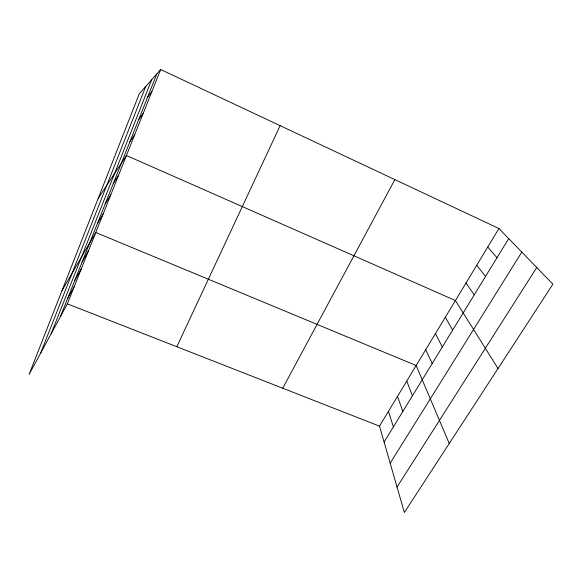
<?xml version="1.0" encoding="UTF-8"?>
<svg xmlns="http://www.w3.org/2000/svg" width="582" height="582" viewBox="0 0 582 582"><rect width="100%" height="100%" fill="white"/><g stroke="black" fill="none" stroke-linecap="round" stroke-linejoin="round"><path stroke-width="0.87" d="M40.529 353.347L145.776 86.405M51.114 333.813L151.72 79.661M60.412 316.666L156.871 73.819M160.668 69.505L139.258 93.804L29.1 374.422L67.359 303.848L160.668 69.505L498.934 228.522L552.9 284.169L404.366 512.495L379.515 426.14L498.934 228.522M176.819 346.734L280.124 125.661M282.75 388.238L394.865 179.598M67.519 298.777L74.263 286.504M74.765 280.531L81.298 268.84M82.149 261.936L88.464 250.842M62.019 290.563L95.768 232.494L416.152 365.511L449.253 443.491M97.369 223.626L103.218 213.798M105.204 203.889L110.806 194.744M384.098 442.058L508.704 238.598M390.18 463.192L521.799 252.101M113.206 183.752L118.539 175.313M397.04 487.039L536.75 267.509M98.154 198.52L126.432 155.496L455.422 300.538L498.032 368.515M129.953 141.572L134.726 134.66M138.734 119.477L143.194 113.395M147.704 96.903L151.844 91.68M67.359 303.848L379.515 426.14M487.745 247.037L496.992 257.731M476.767 265.21L485.504 276.494M465.993 283.034L474.235 294.885M445.339 317.212L452.665 330.11M435.438 333.595L442.327 346.981M425.711 349.695L432.186 363.546M406.76 381.065L412.434 395.789M397.521 396.342L402.824 411.481M388.441 411.372L393.381 426.904"/></g></svg>
